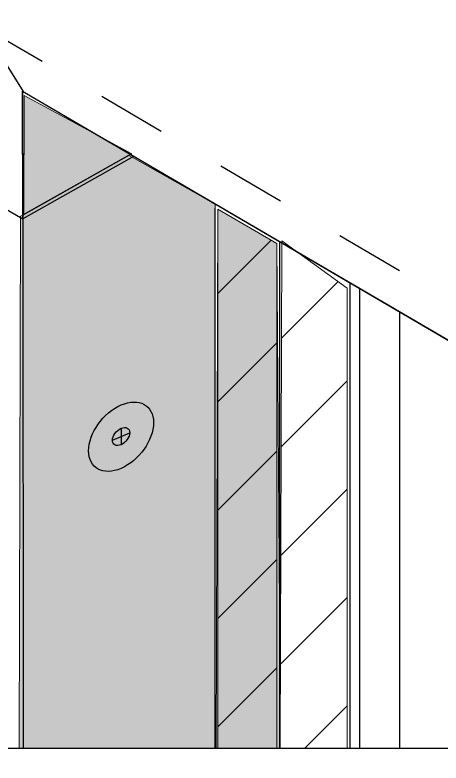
# Model space of a CAD drawing. Extents: x -1337 to 5791, y -3809 to 1769.
# Drawn here: x 3470.8 to 3526.4, y -2659.3 to -2561.6 of the extents above; entities that cross this region are included whole.
import ezdxf

# ---------------------------------------------------------------- set-up
doc = ezdxf.new("R2010")
doc.units = 0
doc.header["$MEASUREMENT"] = 0
doc.linetypes.add('AI-Linetype-68', pattern=[18, 9, -9])
doc.layers.add('G-ANNO-TTLB', color=7, linetype='Continuous', lineweight=0)
doc.layers.add('TYVEK', color=7, linetype='Continuous', lineweight=0)
pattern_1 = [(45, (0, 0), (-7.071067, 7.07107), [])]

# ---------------------------------------------------------------- blocks, each defined once
blk = doc.blocks.new('Block_649')
at = {"layer": 'TYVEK', "true_color": 0x003b71, "transparency": 33554687}
h = blk.add_hatch(color=156, dxfattribs=at)
h.dxf.hatch_style = 2
edge = h.paths.add_edge_path()
edge.add_spline(control_points=[(3484.659, -2620.831), (3486.997, -2619.818), (3488.893, -2617.144), (3488.893, -2614.857), (3488.893, -2612.571), (3486.997, -2611.538), (3484.659, -2612.551), (3482.321, -2613.563), (3480.425, -2616.237), (3480.425, -2618.524), (3480.425, -2620.811), (3482.321, -2621.843), (3484.659, -2620.831)], knot_values=[0, 0, 0, 0, 1, 1, 1, 2, 2, 2, 3, 3, 3, 4, 4, 4, 4], degree=3, periodic=0)
at = {"layer": 'TYVEK', "color": 18, "lineweight": 25, "true_color": 0x080808}
for p, q in [((3484.659, -2615.597), (3484.659, -2617.734)), ((3483.535, -2617.152), (3485.783, -2616.179))]:
    blk.add_line(p, q, dxfattribs=at)
at = {"layer": 'TYVEK', "color": 8, "lineweight": 25, "true_color": 0x808080}
for points in [[(3484.068, -2613.119)], [(3479.835, -2619.091)]]:
    blk.add_lwpolyline(points, dxfattribs=at)
at = {"layer": 'TYVEK', "color": 18, "lineweight": 25, "true_color": 0x000000}
blk.add_open_spline([(3484.659, -2620.831), (3486.997, -2619.818), (3488.893, -2617.144), (3488.893, -2614.857), (3488.893, -2612.571), (3486.997, -2611.538), (3484.659, -2612.551), (3482.321, -2613.563), (3480.425, -2616.237), (3480.425, -2618.524), (3480.425, -2620.811), (3482.321, -2621.843), (3484.659, -2620.831)], degree=3, knots=[0, 0, 0, 0, 1, 1, 1, 2, 2, 2, 3, 3, 3, 4, 4, 4, 4], dxfattribs=at)
at = {"layer": 'TYVEK', "color": 18, "lineweight": 25, "true_color": 0x080808}
blk.add_open_spline([(3484.659, -2617.734), (3485.28, -2617.465), (3485.783, -2616.769), (3485.783, -2616.179), (3485.783, -2615.588), (3485.28, -2615.328), (3484.659, -2615.597), (3484.039, -2615.865), (3483.535, -2616.562), (3483.535, -2617.152), (3483.535, -2617.742), (3484.039, -2618.002), (3484.659, -2617.734)], degree=3, knots=[0, 0, 0, 0, 1, 1, 1, 2, 2, 2, 3, 3, 3, 4, 4, 4, 4], dxfattribs=at)
blk = doc.blocks.new('Block_651')
at = {"layer": 'TYVEK', "true_color": 0xe6e7e8, "transparency": 33554610}
h = blk.add_hatch(color=254, dxfattribs=at)
h.dxf.hatch_style = 2
h.paths.add_polyline_path([(3504.989, -2591.472), (3504.979, -2657.342), (3497.259, -2657.342), (3497.279, -2586.972)])
at = {"layer": 'TYVEK', "true_color": 0x000000, "transparency": 33554687}
h = blk.add_hatch(dxfattribs=at)
h.set_pattern_fill('_U', color=18, scale=10, angle=44.99999, style=2, pattern_type=0)
h.set_pattern_definition(pattern_1)
h.paths.add_polyline_path([(3504.989, -2591.472), (3504.979, -2657.342), (3497.259, -2657.342), (3497.279, -2586.972)])
at = {"layer": 'TYVEK'}
blk.add_lwpolyline([(3504.989, -2591.472), (3504.979, -2657.342), (3497.259, -2657.342), (3497.279, -2586.972)], close=True, dxfattribs=at)
blk.add_lwpolyline([(3504.989, -2591.472), (3504.979, -2657.342), (3497.259, -2657.342), (3497.279, -2586.972)], close=True, dxfattribs=at)
blk = doc.blocks.new('Block_650')
at = {"layer": 'TYVEK', "true_color": 0x808080, "transparency": 33554457}
h = blk.add_hatch(color=8, dxfattribs=at)
h.dxf.hatch_style = 2
h.paths.add_polyline_path([(3486.061, -2579.751), (3471.981, -2587.741), (3472.011, -2572.131)])
at = {"layer": 'TYVEK', "true_color": 0x808080, "transparency": 33554444}
h = blk.add_hatch(color=8, dxfattribs=at)
h.dxf.hatch_style = 2
h.paths.add_polyline_path([(3496.919, -2586.352), (3496.919, -2657.342), (3471.379, -2657.342), (3471.529, -2588.082), (3471.529, -2587.922), (3471.829, -2587.752), (3471.979, -2587.662), (3485.609, -2579.932), (3485.679, -2579.972), (3486.119, -2580.222)])
at = {"layer": 'TYVEK', "true_color": 0x808080, "transparency": 33554457}
h = blk.add_hatch(color=8, dxfattribs=at)
h.dxf.hatch_style = 2
h.paths.add_polyline_path([(3505.429, -2656.852), (3505.429, -2657.342), (3497.079, -2657.342), (3497.279, -2586.972), (3504.989, -2591.472), (3505.309, -2638.832), (3505.309, -2639.522)])
at = {"layer": 'TYVEK'}
for points in [[(3486.061, -2579.751), (3471.981, -2587.741), (3472.011, -2572.131)], [(3496.919, -2586.352), (3496.919, -2657.342), (3471.379, -2657.342), (3471.529, -2588.082), (3471.529, -2587.922), (3471.829, -2587.752), (3471.979, -2587.662), (3485.609, -2579.932), (3485.679, -2579.972), (3486.119, -2580.222)], [(3505.429, -2656.852), (3505.429, -2657.342), (3497.079, -2657.342), (3497.279, -2586.972), (3504.989, -2591.472), (3505.309, -2638.832), (3505.309, -2639.522)]]:
    blk.add_lwpolyline(points, close=True, dxfattribs=at)
blk.add_blockref('Block_651', (0, 0), dxfattribs=at)

msp = doc.modelspace()

# ---------------------------------------------------------------- hatches: boundary and pattern name
at = {"layer": 'G-ANNO-TTLB', "true_color": 0xff00ff, "transparency": 33554687}
h = msp.add_hatch(color=6, dxfattribs=at)
edge = h.paths.add_edge_path()
edge.add_spline(control_points=[(5472, -3692.604), (5472, -3692.604), (2542.482, -3692.604), (2542.482, -3692.604), (2542.482, -3692.604), (2542.482, -1235.604), (2542.482, -1235.604), (2542.482, -1235.604), (5472, -1235.604), (5472, -1235.604), (5472, -1235.604), (5472, -3692.604), (5472, -3692.604)], knot_values=[0, 0, 0, 0, 1, 1, 1, 2, 2, 2, 3, 3, 3, 4, 4, 4, 4], degree=3, periodic=0)
edge = h.paths.add_edge_path()
edge.add_spline(control_points=[(2551.482, -1244.604), (2551.482, -1244.604), (2551.482, -3683.604), (2551.482, -3683.604), (2551.482, -3683.604), (5463, -3683.604), (5463, -3683.604), (5463, -3683.604), (5463, -1244.604), (5463, -1244.604), (5463, -1244.604), (2551.482, -1244.604), (2551.482, -1244.604)], knot_values=[0, 0, 0, 0, 1, 1, 1, 2, 2, 2, 3, 3, 3, 4, 4, 4, 4], degree=3, periodic=0)
edge.add_line((2551.482, -1244.604), (2551.482, -1244.604))
at = {"layer": 'TYVEK', "true_color": 0x000000, "transparency": 33554687}
h = msp.add_hatch(dxfattribs=at)
h.set_pattern_fill('_U', color=18, scale=10, angle=44.99999, style=2, pattern_type=0)
h.set_pattern_definition(pattern_1)
h.paths.add_polyline_path([(3514.129, -2597.302), (3514.129, -2657.342), (3505.429, -2657.342), (3505.429, -2656.852), (3505.609, -2591.362), (3505.609, -2591.122), (3507.359, -2592.392)])

# ---------------------------------------------------------------- linework, layer by layer
at = {"layer": 'G-ANNO-TTLB'}
for points in [[(5472, -3692.604), (5472, -3692.604), (2542.482, -3692.604), (2542.482, -3692.604), (2542.482, -3692.604), (2542.482, -1235.604), (2542.482, -1235.604), (2542.482, -1235.604), (5472, -1235.604), (5472, -1235.604), (5472, -1235.604), (5472, -3692.604), (5472, -3692.604)], [(2551.482, -1244.604), (2551.482, -1244.604), (2551.482, -3683.604), (2551.482, -3683.604), (2551.482, -3683.604), (5463, -3683.604), (5463, -3683.604), (5463, -3683.604), (5463, -1244.604), (5463, -1244.604), (5463, -1244.604), (2551.482, -1244.604), (2551.482, -1244.604)]]:
    msp.add_open_spline(points, degree=3, knots=[0, 0, 0, 0, 1, 1, 1, 2, 2, 2, 3, 3, 3, 4, 4, 4, 4], dxfattribs=at)
at = {"layer": 'TYVEK', "color": 18, "lineweight": 25, "true_color": 0x000000}
for p, q in [((3471.913, -2571.618), (3448.184, -2533.662)), ((3471.821, -2571.565), (3554.492, -2620.014)), ((3471.821, -2571.565), (3554.492, -2620.014))]:
    msp.add_line(p, q, dxfattribs=at)
at = {"layer": 'TYVEK', "color": 18, "linetype": 'AI-Linetype-68', "lineweight": 25, "true_color": 0x000000}
msp.add_line((3466.613, -2563.14), (3560.794, -2618.335), dxfattribs=at)
at = {"layer": 'TYVEK', "color": 4, "lineweight": 25, "true_color": 0x00ffff}
for p, q in [((3456.316, -2579.175), (3471.829, -2588.267)), ((3486.359, -2580.085), (3471.83, -2588.267)), ((3496.919, -2657.342), (3496.919, -2586.852))]:
    msp.add_line(p, q, dxfattribs=at)
at = {"layer": 'TYVEK', "color": 3, "lineweight": 25, "true_color": 0x00ff00}
for p, q in [((3514.529, -2657.342), (3514.529, -2596.592)), ((3515.819, -2657.342), (3515.819, -2597.352)), ((3521.029, -2657.342), (3521.029, -2600.402))]:
    msp.add_line(p, q, dxfattribs=at)
at = {"layer": 'TYVEK', "color": 18, "lineweight": 25, "true_color": 0x000000}
for points in [[(3471.379, -2657.342), (3471.869, -2657.342), (3473.169, -2657.342), (3496.919, -2657.342), (3497.079, -2657.342), (3497.259, -2657.342), (3504.979, -2657.342), (3505.309, -2657.342), (3505.319, -2657.342), (3505.429, -2657.342), (3505.439, -2657.342), (3514.129, -2657.342), (3514.529, -2657.342), (3515.819, -2657.342), (3521.029, -2657.342), (3535.349, -2657.342), (3554.479, -2657.342), (3597.369, -2657.342), (3597.369, -2504.186), (3396.119, -2504.186), (3395.829, -2657.342), (3471.379, -2657.342)], [(3471.819, -2571.562), (3471.829, -2587.752), (3471.829, -2588.262), (3471.829, -2588.272), (3471.869, -2657.342)], [(3505.309, -2591.192), (3505.309, -2638.832), (3505.309, -2639.522), (3505.309, -2657.342)]]:
    msp.add_lwpolyline(points, dxfattribs=at)
at = {"layer": 'TYVEK', "color": 4, "lineweight": 25, "true_color": 0x00ffff}
for points in [[(3471.829, -2588.267), (3471.821, -2571.565), (3554.492, -2620.014), (3554.525, -2636.731)], [(3505.309, -2591.192), (3505.309, -2638.832), (3505.309, -2639.522), (3505.319, -2657.342)]]:
    msp.add_lwpolyline(points, dxfattribs=at)
at = {"layer": 'TYVEK'}
msp.add_lwpolyline([(3514.129, -2597.302), (3514.129, -2657.342), (3505.429, -2657.342), (3505.429, -2656.852), (3505.609, -2591.362), (3505.609, -2591.122), (3507.359, -2592.392)], close=True, dxfattribs=at)

# ---------------------------------------------------------------- block references
for name in ['Block_650', 'Block_649']:
    msp.add_blockref(name, (0, 0), dxfattribs=at)

doc.saveas('drawing.dxf')
